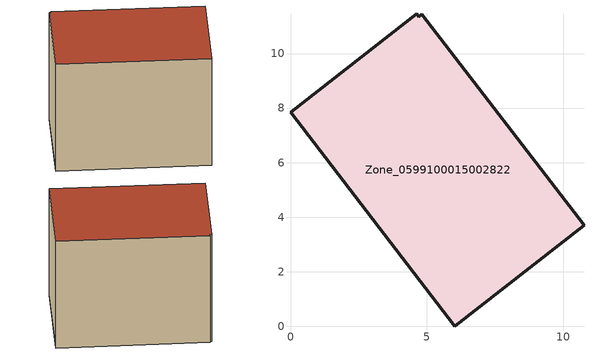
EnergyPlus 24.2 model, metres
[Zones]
Zone_0599100015002822
 floor ground (C_G): 4.63,11.46 4.71,11.35 4.81,11.43 10.76,3.69 6.03,0 0,7.85 z0.92
 wall outside (C_F): 0,7.85 6.03,0 10.76,3.69 4.81,11.43 4.71,11.35 4.63,11.46 0,7.85 z0.92:9.03
 roof outside (C_R): 4.71,11.35 4.63,11.46 0,7.85 6.03,0 10.76,3.69 4.81,11.43 z9.03
[BUILDING]
Pand.0599100015002822: North Axis=0; Terrain=City; Loads Convergence Tolerance Value=0.04; Temperature Convergence Tolerance Value=0.4; Solar Distribution=FullExterior; Maximum Number of Warmup Days=25; Minimum Number of Warmup Days=1
[Site:Location]
Rotterdam.The.Hague.AP_ZH_NLD Design_Conditions: Latitude=51.96; Longitude=4.45; Time Zone=1; Elevation=-4.5
[SITE:GROUNDTEMPERATURE:BUILDINGSURFACE]
18, 18, 18, 18, 18, 18, 18, 18, 18, 18, 18, 18
[MATERIAL] Thermal Absorptance=0.9; Solar Absorptance=0.7; Visible Absorptance=0.7
Name | Roughness | Thickness | Conductivity | Density | Specific Heat
G.TI.1965-1974 | MediumSmooth | 0.15 | 0.882353 | 540 | 1210
F.TI.1965-1974 | Rough | 0.3 | 0.697674 | 1920 | 840
R.TI.1965-1974 | MediumRough | 0.2 | 0.232558 | 1500 | 1000
[CONSTRUCTION]
C_G: G.TI.1965-1974
C_F: F.TI.1965-1974
C_R: R.TI.1965-1974
[ZONE]
Zone_0599100015002822: Type=1; Multiplier=1; Ceiling Height=Autocalculate; Volume=Autocalculate; Floor Area=autocalculate; Part of Total Floor Area=Yes
[ZONEINFILTRATION:DESIGNFLOWRATE]
Infil_Zone_0599100015002822: Zone or ZoneList or Space or SpaceList=Zone_0599100015002822; Schedule=AlwaysOn; Design Flow Rate Calculation Method=Flow/Area; Flow Rate per Floor Area=0.003; Constant Term Coefficient=1; Temperature Term Coefficient=0; Velocity Term Coefficient=0; Velocity Squared Term Coefficient=0
[HVACTEMPLATE:ZONE:IDEALLOADSAIRSYSTEM]
Zone_0599100015002822: Maximum Heating Supply Air Temperature=50; Minimum Cooling Supply Air Temperature=13; Maximum Heating Supply Air Humidity Ratio=0.0156; Minimum Cooling Supply Air Humidity Ratio=0.0077; Heating Limit=NoLimit; Cooling Limit=NoLimit; Dehumidification Control Type=ConstantSensibleHeatRatio; Cooling Sensible Heat Ratio=0.7; Dehumidification Setpoint=60; Humidification Control Type=None; Humidification Setpoint=30; Outdoor Air Method=None; Outdoor Air Flow Rate per Person=0.00944; Outdoor Air Flow Rate per Zone Floor Area=0; Outdoor Air Flow Rate per Zone=0; Demand Controlled Ventilation Type=None; Outdoor Air Economizer Type=NoEconomizer; Heat Recovery Type=None; Sensible Heat Recovery Effectiveness=0.7; Latent Heat Recovery Effectiveness=0.65
[ZONECONTROL:THERMOSTAT]
ThermostatControl_Zone_0599100015002822: Zone or ZoneList=Zone_0599100015002822; Control Type Schedule=DualSetpointControlType; Control 1=Thermostat_Zone_0599100015002822; Temperature Difference Between Cutout And Setpoint=0
[THERMOSTATSETPOINT:DUALSETPOINT]
Thermostat_Zone_0599100015002822: Heating Setpoint Temperature Schedule=HeatingSetpoint_Zone_0599100015002822; Cooling Setpoint Temperature Schedule=CoolingSetpoint_Zone_0599100015002822
[SCHEDULE:COMPACT]
HeatingSetpoint_Zone_0599100015002822: Through: 12/31, For: AllDays, Until: 24:00, 21
CoolingSetpoint_Zone_0599100015002822: Through: 12/31, For: AllDays, Until: 24:00, 24
DualSetpointControlType: Through: 12/31, For: AllDays, Until: 24:00, 4
AlwaysOn: Through: 12/31, For: AllDays, Until: 24:00, 1
